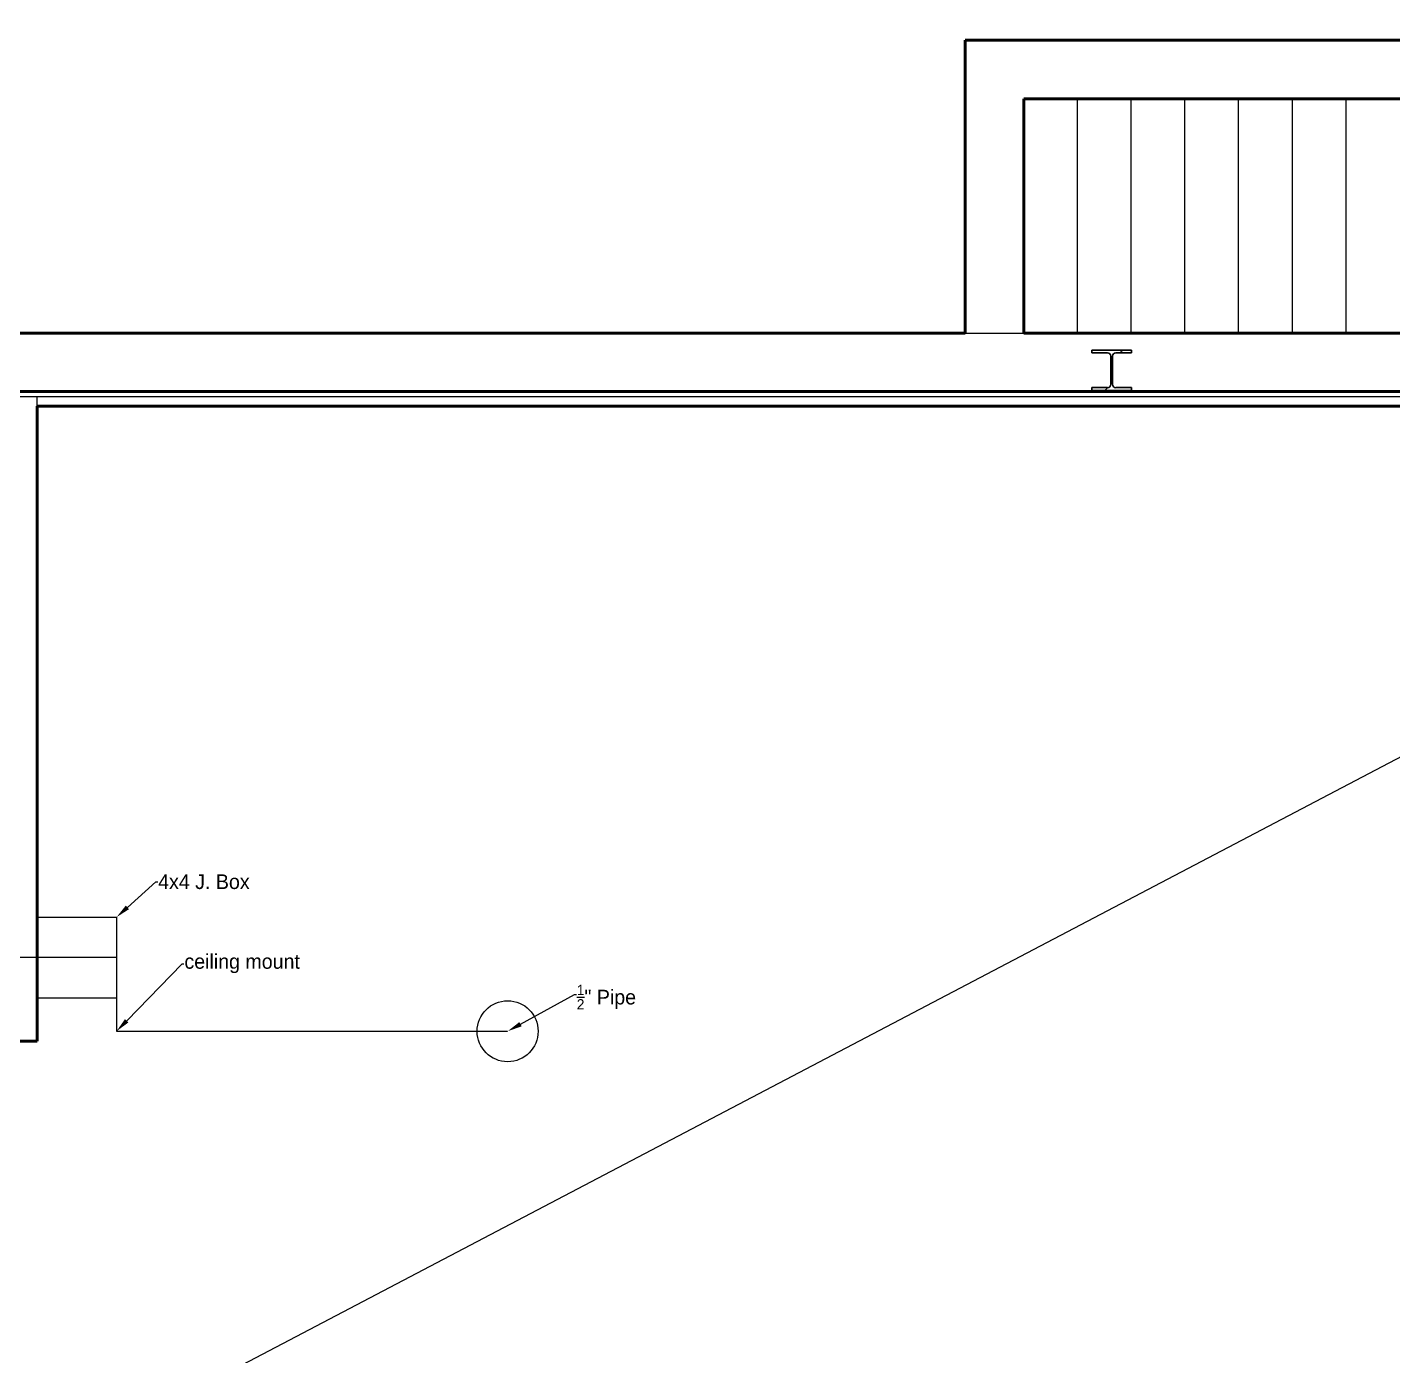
# Model space of a CAD drawing. Header units: inches. Extents: x -460 to 10305, y -938 to 5356.
# Drawn here: x 777.8 to 1057.3, y 1069.8 to 1341.9 of the extents above; entities that cross this region are included whole.
import ezdxf
from ezdxf import colors
from ezdxf.entities.mleader import LeaderData, LeaderLine
from ezdxf.math import Vec2, Vec3

# ---------------------------------------------------------------- set-up
doc = ezdxf.new("R2010")
doc.units = ezdxf.units.IN
doc.header["$MEASUREMENT"] = 0
doc.layers.add('01-0263-G-DWG-BFP-ARCH$0$SP-COLUMNS', color=40, linetype='Continuous', lineweight=13)
for name, color, linetype in [('01-0263-G-DWG-BFP-ARCH$0$SP-GROSS', 30, 'Continuous'), ('01-0263-G-DWG-BFP-ARCH$0$SP-STAIRS', 1, 'Continuous'), ('01-0263-G-DWG-BFP-ARCH$0$SP-WALL', 7, 'Continuous'), ('T-Anno-Note', 7, 'Continuous'), ('T-Comm-Path', 40, 'Continuous'), ('T-Detl-Wrko-ISD50184 Kitchen Ringer', 150, 'Continuous')]:
    doc.layers.add(name, color=color, linetype=linetype)

# ---------------------------------------------------------------- blocks, each defined once
blk = doc.blocks.new('01-0263-G-DWG-BFP-ARCH$0$W-Wide Flange-Column - W8X40-V55-GROUND FLOOR - PROPOSED')
at = {"layer": '01-0263-G-DWG-BFP-ARCH$0$SP-COLUMNS', "lineweight": 9}
h = blk.add_hatch(dxfattribs=at)
h.set_pattern_fill('FP_67', color=256, style=0, pattern_type=2)
h.set_pattern_definition([(45, (-290.9, -549.347), (-9.50352, 9.50352), []), (45, (-290.9, -534.947), (-9.50352, 9.50352), [])])
h.paths.add_polyline_path([(-4.04, -4.12), (4.03, -4.12), (4.03, -3.56), (0.87, -3.56), (0.38, -3.36), (0.18, -2.88), (0.18, 2.87), (0.38, 3.36), (0.87, 3.57), (4.03, 3.57), (4.03, 4.13), (-4.04, 4.13), (-4.04, 3.57), (-0.87, 3.57), (-0.38, 3.36), (-0.18, 2.87), (-0.18, -2.88), (-0.38, -3.36), (-0.87, -3.56), (-4.04, -3.56)], flags=0)
at = {"layer": '01-0263-G-DWG-BFP-ARCH$0$SP-COLUMNS', "lineweight": 30}
for p, q in [((4.03, 4.13), (-4.04, 4.13)), ((-4.04, 4.13), (-4.04, 3.57)), ((-4.04, 3.57), (-0.87, 3.57)), ((-0.18, 2.87), (-0.18, -2.88)), ((0.18, -2.88), (0.18, 2.87)), ((0.87, 3.57), (4.03, 3.57)), ((4.03, 3.57), (4.03, 4.13)), ((-0.87, -3.56), (-4.04, -3.56)), ((-4.04, -3.56), (-4.04, -4.12)), ((-4.04, -4.12), (4.03, -4.12)), ((4.03, -3.56), (0.87, -3.56)), ((4.03, -4.12), (4.03, -3.56))]:
    blk.add_line(p, q, dxfattribs=at)
for centre, start, end in [((-0.87, 2.87), 0, 90), ((0.87, 2.87), 90, 180), ((-0.87, -2.88), 270, 0), ((0.87, -2.88), 180, 270)]:
    blk.add_arc(centre, 0.69, start, end, dxfattribs=at)
blk = doc.blocks.new('01-0263-G-DWG-BFP-ARCH', base_point=(1295.16, 1352.86))
at = {"layer": '01-0263-G-DWG-BFP-ARCH$0$SP-GROSS'}
blk.add_lwpolyline([(1845.16, 2628.86), (3089.16, 2628.86), (3089.16, 2688.86), (3209.16, 2688.86), (3209.16, 2643.36), (3213.1, 2643.36), (3213.1, 2629.39), (3213.16, 2628.86), (3345.16, 2628.86)], dxfattribs=at)
at = {"layer": '01-0263-G-DWG-BFP-ARCH$0$SP-STAIRS'}
for p, q in [((2287.66, 2628.86), (2287.66, 2676.86)), ((2298.66, 2628.86), (2298.66, 2676.86)), ((2309.66, 2628.86), (2309.66, 2676.86)), ((2320.66, 2628.86), (2320.66, 2676.86)), ((2331.66, 2628.86), (2331.66, 2676.86)), ((2342.66, 2628.86), (2342.66, 2676.86))]:
    blk.add_line(p, q, dxfattribs=at)
at = {"layer": '01-0263-G-DWG-BFP-ARCH$0$SP-WALL', "lineweight": 50}
for p, q in [((2435.66, 2688.86), (2264.66, 2688.86)), ((2264.66, 2688.86), (2264.66, 2628.86)), ((2276.66, 2676.86), (2423.66, 2676.86)), ((2276.66, 2628.86), (2276.66, 2676.86)), ((2264.66, 2628.86), (2003.16, 2628.86)), ((2385.66, 2628.86), (2276.66, 2628.86)), ((2003.16, 2616.86), (3039.16, 2616.86)), ((2074.66, 2613.86), (2841.16, 2613.86)), ((2074.66, 2483.86), (2074.66, 2613.86)), ((2041.66, 2483.86), (2074.66, 2483.86))]:
    blk.add_line(p, q, dxfattribs=at)
at = {"layer": '01-0263-G-DWG-BFP-ARCH$0$SP-WALL'}
for p, q in [((2003.16, 2615.86), (3039.16, 2615.86)), ((2074.66, 2613.86), (2074.66, 2615.86))]:
    blk.add_line(p, q, dxfattribs=at)
at = {"layer": '01-0263-G-DWG-BFP-ARCH$0$SP-COLUMNS'}
blk.add_blockref('01-0263-G-DWG-BFP-ARCH$0$W-Wide Flange-Column - W8X40-V55-GROUND FLOOR - PROPOSED', (2294.66, 2621.24), dxfattribs=at)

msp = doc.modelspace()

# ---------------------------------------------------------------- block references
msp.add_blockref('01-0263-G-DWG-BFP-ARCH', (0.26, 3.26))

# ---------------------------------------------------------------- next in the draw order: linework, layer by layer
at = {"layer": 'T-Anno-Note'}
msp.add_lwpolyline([(779.76, 1159.62), (796.02, 1159.62), (796.02, 1143.04), (779.76, 1143.04)], close=True, dxfattribs=at)
msp.add_circle((876.1, 1136.26), 6.24, dxfattribs=at)
at = {"layer": 'T-Comm-Path'}
msp.add_lwpolyline([(2251.3, 949.26), (2251.3, 870.22), (2160.07, 870.22), (1955.23, 804.64), (770.79, 804.64), (770.79, 1151.43), (796.02, 1151.43), (796.02, 1136.26), (876.1, 1136.26)], dxfattribs=at)

# ---------------------------------------------------------------- next in the draw order: leaders
at = {"layer": 'T-Anno-Note'}
ml = msp.add_multileader_mtext('Standard', dxfattribs=at)
ml.set_content('4x4 J. Box', color=256)
ml.set_leader_properties()
ml.build(insert=Vec2(0, 0))
ml.multileader.update_dxf_attribs({"text_right_attachment_type": 6, "dogleg_length": 0.36, "arrow_head_size": 3})
ctx = ml.context
ctx.base_point, ctx.char_height, ctx.arrow_head_size, ctx.landing_gap_size, ctx.plane_origin = Vec3(804.46, 1166.89), 3, 3, 0.09, Vec3(796.02, 1159.62)
ctx.right_attachment = 6
notes = []
notes.append((ctx, [(0, (1, 1, 0), (804.1, 1166.89), (1, 0), 0.36, [(0, [(796.02, 1159.62)], 0, [])])]))
ctx.mtext.insert, ctx.mtext.flow_direction = Vec3(804.55, 1168.39), 5
ml = msp.add_multileader_mtext('Standard', dxfattribs=at)
ml.set_content('ceiling mount', color=256)
ml.set_leader_properties()
ml.build(insert=Vec2(0, 0))
ml.multileader.update_dxf_attribs({"text_right_attachment_type": 6, "dogleg_length": 0.36, "arrow_head_size": 3})
ctx = ml.context
ctx.base_point, ctx.char_height, ctx.arrow_head_size, ctx.landing_gap_size, ctx.plane_origin = Vec3(809.84, 1150.06), 3, 3, 0.09, Vec3(796.02, 1136.26)
ctx.right_attachment = 6
notes.append((ctx, [(0, (1, 1, 0), (809.48, 1150.06), (1, 0), 0.36, [(0, [(796.02, 1136.26)], 0, [])])]))
ctx.mtext.insert, ctx.mtext.flow_direction = Vec3(809.93, 1152.06), 5
ml = msp.add_multileader_mtext('Standard', dxfattribs=at)
ml.set_content('\\A1;{\\H0.7x;\\S1/2;}" Pipe', color=256)
ml.set_leader_properties()
ml.build(insert=Vec2(0, 0))
ml.multileader.update_dxf_attribs({"text_right_attachment_type": 6, "dogleg_length": 0.36, "arrow_head_size": 3})
ctx = ml.context
ctx.base_point, ctx.char_height, ctx.arrow_head_size, ctx.landing_gap_size, ctx.plane_origin = Vec3(890.17, 1143.77), 3, 3, 0.09, Vec3(876.1, 1136.26)
ctx.right_attachment = 6
notes.append((ctx, [(0, (1, 1, 0), (889.81, 1143.77), (1, 0), 0.36, [(0, [(876.1, 1136.26)], 0, [])])]))
ctx.mtext.insert, ctx.mtext.flow_direction = Vec3(890.26, 1145.77), 5
at = {"layer": 'T-Detl-Wrko-ISD50184 Kitchen Ringer'}
ml = msp.add_multileader_mtext('Standard', dxfattribs=at)
ml.set_content('ISD50184\\PInstall a tie cable from the office, room G27 to the wall and tie in the external ringer.', color=256)
ml.set_leader_properties()
ml.build(insert=Vec2(0, 0))
ml.multileader.update_dxf_attribs({"text_right_attachment_type": 6, "dogleg_length": 0.36, "arrow_head_size": 0.18})
ctx = ml.context
ctx.base_point, ctx.char_height, ctx.arrow_head_size, ctx.landing_gap_size, ctx.plane_origin = Vec3(1243.15, 1474.44), 20, 0.18, 0.09, Vec3(803.64, 1058.45)
ctx.right_attachment = 6
notes.append((ctx, [(1, (1, 1, 0), (1570.36, 1461.1), (-1, 0), 0.36, [(0, [(803.64, 1058.45)], 0, []), (1, [(1780.07, 707.38)], 0, [])])]))
ctx.mtext.insert, ctx.mtext.width, ctx.mtext.flow_direction = Vec3(1243.24, 1487.77), 342.1472, 5
for ctx, leaders in notes:
    for number, flags, end, landing, length, lines in leaders:
        leader = LeaderData()
        leader.index, (leader.has_last_leader_line, leader.has_dogleg_vector, leader.attachment_direction) = number, flags
        leader.last_leader_point, leader.dogleg_vector, leader.dogleg_length = Vec3(end), Vec3(landing), length
        for number, points, colour, breaks in lines:
            line = LeaderLine()
            line.index, line.vertices, line.color, line.breaks = number, Vec3.list(points), colors.encode_raw_color(colour), breaks
            leader.lines.append(line)
        ctx.leaders.append(leader)

doc.saveas('drawing.dxf')
